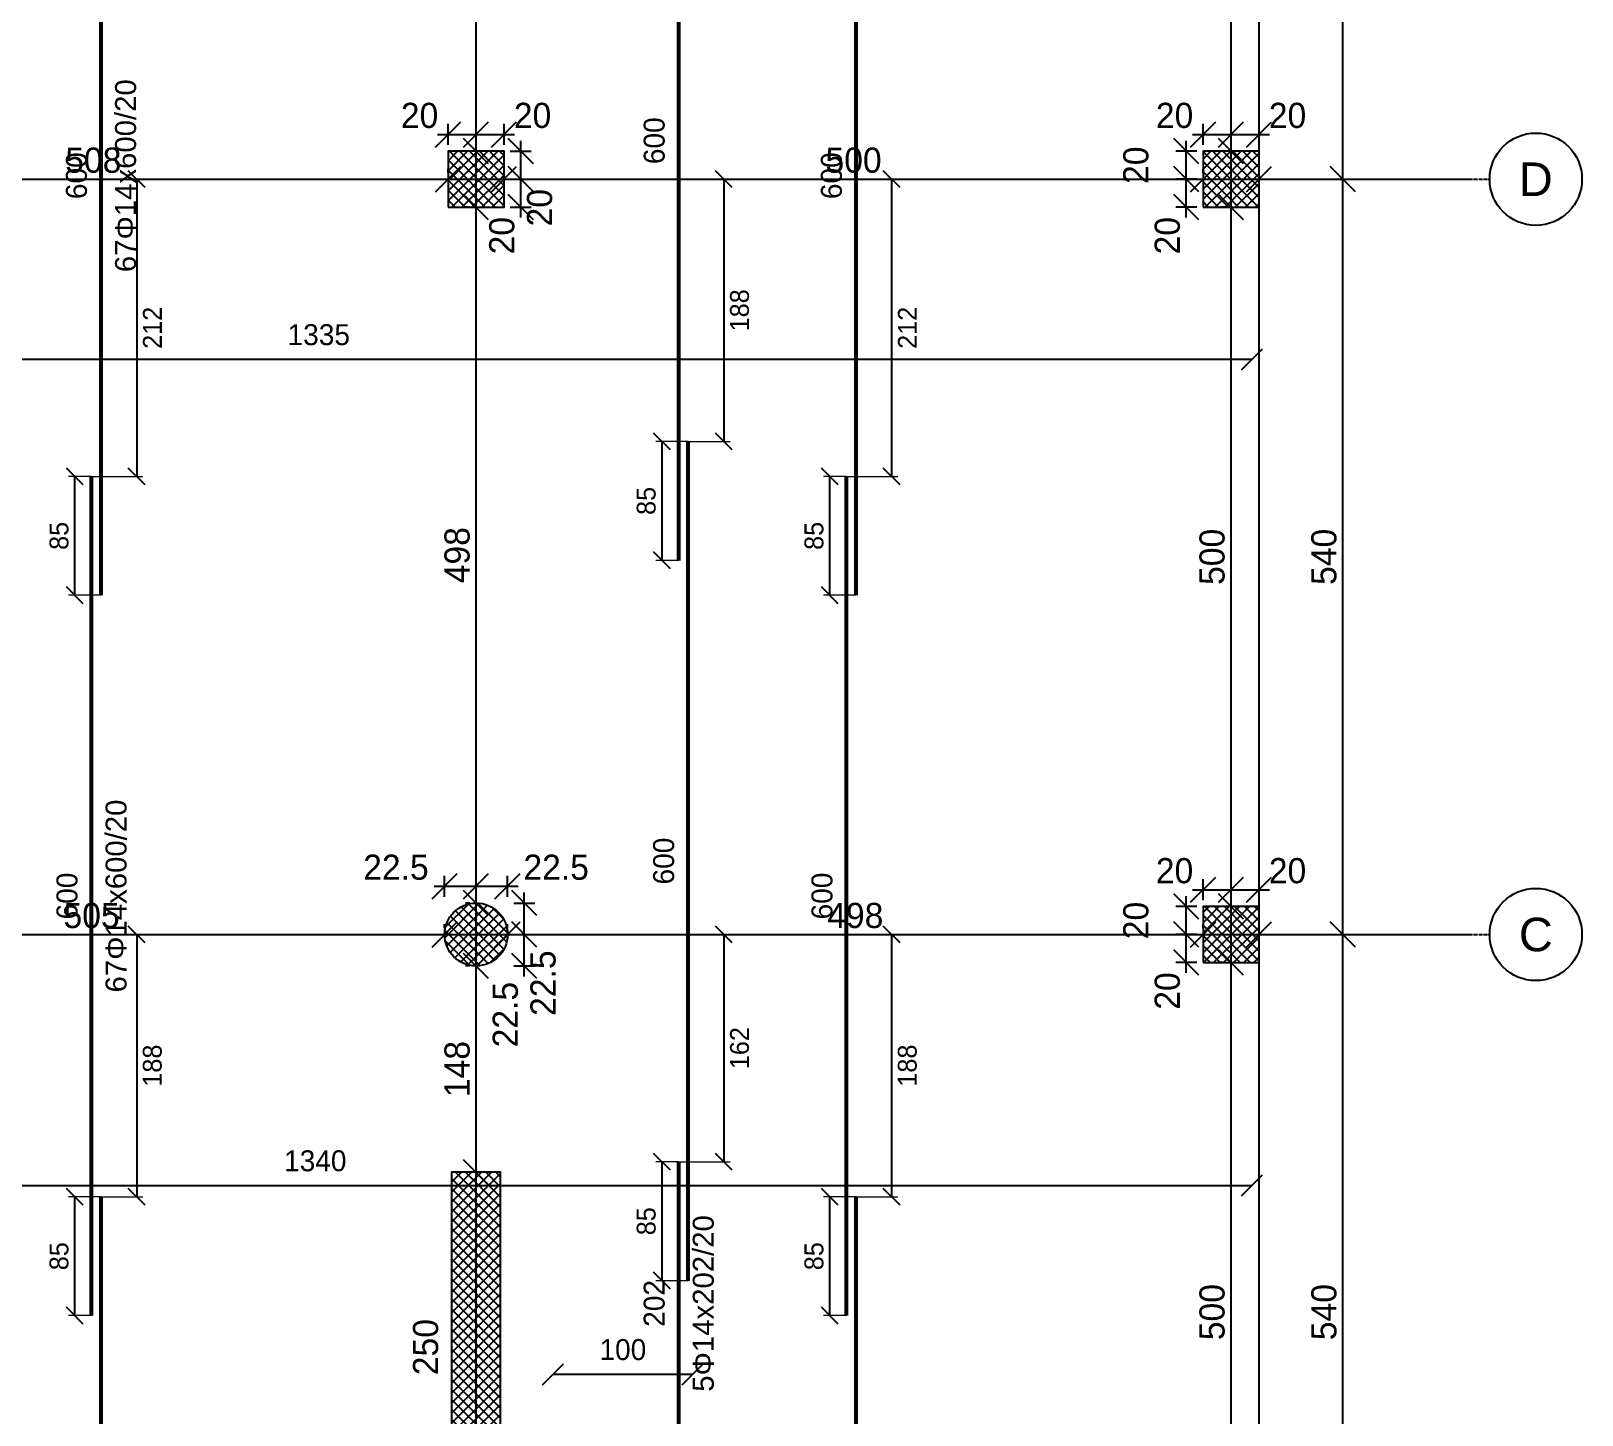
# Model space of a CAD drawing. Header units: centimetres. Extents: x -231 to 7431, y -4464 to 7215.
# Drawn here: x 6322 to 7431, y -3394 to -2404 of the extents above; entities that cross this region are included whole.
import ezdxf
from ezdxf.enums import TextEntityAlignment as Align

# ---------------------------------------------------------------- set-up
doc = ezdxf.new("R2010")
doc.units = ezdxf.units.CM
doc.linetypes.add('DASHDOT', pattern=[3.556, 2.54, -0.508, 0, -0.508])
for name, color, linetype in [('AXIS', 8, 'Continuous'), ('COLUMN', 3, 'Continuous'), ('FW_AXIS', 7, 'Continuous'), ('FW_COLUMN_HATCH', 8, 'Continuous'), ('FW_DIM', 7, 'Continuous'), ('FW_WALL_HATCH', 8, 'Continuous'), ('REB_TOP_MESH_Y', 5, 'Continuous'), ('REB_TOP_MESH_Y_AXDIM', 5, 'Continuous'), ('REB_TOP_MESH_Y_LAP', 5, 'Continuous'), ('REB_TOP_MESH_Y_RANGE', 5, 'Continuous'), ('REB_TOP_MESH_Y_TEXT', 5, 'Continuous'), ('SLAB', 7, 'Continuous'), ('WALL', 4, 'Continuous')]:
    doc.layers.add(name, color=color, linetype=linetype)
doc.styles.add('REBAR_TXT', font='arial.ttf')
doc.dimstyles.new('FW_DIM', dxfattribs={"dimtxt": 18, "dimasz": 9, "dimexe": 7.5, "dimexo": 4.5, "dimgap": 4.5, "dimtad": 1, "dimdec": 0, "dimtxsty": 'Standard', "dimtsz": 9, "dimcen": 2.5, "dimdle": 7.5, "dimclrd": 256, "dimclre": 256, "dimclrt": 7, "dimazin": 3, "dimtfac": 1, "dimtmove": 2, "dimatfit": 3})
doc.dimstyles.new('REBAR LAP', dxfattribs={"dimtxt": 13.5, "dimasz": 2.5, "dimexe": 4.5, "dimexo": 0, "dimgap": 4.5, "dimtad": 1, "dimdec": 0, "dimtxsty": 'Standard', "dimtsz": 6, "dimcen": 2.5, "dimclrd": 6, "dimclre": 6, "dimclrt": 7, "dimazin": 3, "dimtfac": 1, "dimtmove": 2, "dimatfit": 3, "dimlwd": 25, "dimlwe": 18})
doc.dimstyles.new('REBAR M-200', dxfattribs={"dimtxt": 15, "dimasz": 15, "dimexe": 25, "dimexo": 12.5, "dimgap": 10, "dimtad": 1, "dimdec": 0, "dimtxsty": 'Standard', "dimblk": 'NONE', "dimcen": 50, "dimse1": 1, "dimse2": 1, "dimclrd": 6, "dimclre": 6, "dimclrt": 7, "dimazin": 3, "dimtfac": 1, "dimtmove": 2, "dimatfit": 3, "dimldrblk": 'NONE', "dimlwd": 53})
doc.dimstyles.new('REBAR RANGE', dxfattribs={"dimtxt": 15, "dimasz": 2.5, "dimexe": 0, "dimexo": 0, "dimgap": 10, "dimtad": 1, "dimdec": 0, "dimtxsty": 'Standard', "dimtsz": 7.5, "dimcen": 2.5, "dimse1": 1, "dimse2": 1, "dimclrd": 6, "dimclre": 6, "dimclrt": 7, "dimazin": 3, "dimtfac": 1, "dimtmove": 2, "dimatfit": 3, "dimlwd": 25})

# ---------------------------------------------------------------- blocks, each defined once
blk = doc.blocks.new('*D1480')
at = {"color": 6, "lineweight": 53}
blk.add_line((6371.75, -3837.5), (6371.75, -3237.5), dxfattribs=at)
at = {"layer": 'Defpoints'}
for p in [(6371.75, -3237.5), (6371.75, -3837.5), (6371.75, -3837.5)]:
    blk.add_point(p, dxfattribs=at)
at = {"layer": 'REB_TOP_MESH_Y', "color": 7, "insert": (6354.25, -3537.5), "char_height": 15, "attachment_point": 5, "rotation": 90}
blk.add_mtext('600', dxfattribs=at)
blk = doc.blocks.new('_NONE')
blk = doc.blocks.new('*D1481')
at = {"color": 6, "lineweight": 53}
blk.add_line((6365, -3322.5), (6365, -2722.5), dxfattribs=at)
at = {"layer": 'Defpoints'}
for p in [(6365, -2722.5), (6365, -3322.5), (6365, -3322.5)]:
    blk.add_point(p, dxfattribs=at)
at = {"layer": 'REB_TOP_MESH_Y', "color": 7, "insert": (6347.5, -3022.5), "char_height": 15, "attachment_point": 5, "rotation": 90}
blk.add_mtext('600', dxfattribs=at)
blk = doc.blocks.new('*D1482')
at = {"color": 6, "lineweight": 53}
blk.add_line((6371.75, -2807.5), (6371.75, -2207.5), dxfattribs=at)
at = {"layer": 'Defpoints'}
for p in [(6371.75, -2207.5), (6371.75, -2807.5), (6371.75, -2807.5)]:
    blk.add_point(p, dxfattribs=at)
at = {"layer": 'REB_TOP_MESH_Y', "color": 7, "insert": (6354.25, -2507.5), "char_height": 15, "attachment_point": 5, "rotation": 90}
blk.add_mtext('600', dxfattribs=at)
blk = doc.blocks.new('_OBLIQUE')
at = {"color": 0, "linetype": 'BYBLOCK'}
blk.add_line((-0.5, -0.5), (0.5, 0.5), dxfattribs=at)
blk = doc.blocks.new('*D1487')
at = {"color": 6, "lineweight": 18}
for p, q in [((6371.75, -3237.5), (6348.5, -3237.5)), ((6365, -3322.5), (6348.5, -3322.5))]:
    blk.add_line(p, q, dxfattribs=at)
at = {"color": 6, "lineweight": 25}
blk.add_line((6353, -3322.5), (6353, -3237.5), dxfattribs=at)
at = {"layer": 'Defpoints'}
for p in [(6371.75, -3237.5), (6353, -3322.5), (6365, -3322.5)]:
    blk.add_point(p, dxfattribs=at)
at = {"layer": 'REB_TOP_MESH_Y_LAP', "color": 6, "xscale": 12, "yscale": 12, "rotation": 90}
for p in [(6353, -3237.5), (6353, -3322.5)]:
    blk.add_blockref('_OBLIQUE', p, dxfattribs=at)
at = {"layer": 'REB_TOP_MESH_Y_LAP', "color": 7, "insert": (6341.75, -3280), "char_height": 13.5, "attachment_point": 5, "rotation": 90}
blk.add_mtext('85', dxfattribs=at)
blk = doc.blocks.new('*D1488')
at = {"color": 6, "lineweight": 18}
for p, q in [((6371.75, -3050), (6401.75, -3050)), ((6371.75, -3237.5), (6401.75, -3237.5))]:
    blk.add_line(p, q, dxfattribs=at)
at = {"color": 6, "lineweight": 25}
blk.add_line((6397.25, -3050), (6397.25, -3237.5), dxfattribs=at)
at = {"layer": 'Defpoints'}
for p in [(6371.75, -3050), (6397.25, -3050), (6371.75, -3237.5)]:
    blk.add_point(p, dxfattribs=at)
at = {"layer": 'REB_TOP_MESH_Y_AXDIM', "color": 6, "xscale": 12, "yscale": 12, "rotation": 90}
for p in [(6397.25, -3050), (6397.25, -3237.5)]:
    blk.add_blockref('_OBLIQUE', p, dxfattribs=at)
at = {"layer": 'REB_TOP_MESH_Y_AXDIM', "color": 7, "insert": (6408.5, -3143.75), "char_height": 13.5, "attachment_point": 5, "rotation": 90}
blk.add_mtext('188', dxfattribs=at)
blk = doc.blocks.new('*D1489')
at = {"color": 6, "lineweight": 18}
for p, q in [((6365, -2722.5), (6348.5, -2722.5)), ((6371.75, -2807.5), (6348.5, -2807.5))]:
    blk.add_line(p, q, dxfattribs=at)
at = {"color": 6, "lineweight": 25}
blk.add_line((6353, -2807.5), (6353, -2722.5), dxfattribs=at)
at = {"layer": 'Defpoints'}
for p in [(6365, -2722.5), (6353, -2807.5), (6371.75, -2807.5)]:
    blk.add_point(p, dxfattribs=at)
at = {"layer": 'REB_TOP_MESH_Y_LAP', "color": 6, "xscale": 12, "yscale": 12, "rotation": 90}
for p in [(6353, -2722.5), (6353, -2807.5)]:
    blk.add_blockref('_OBLIQUE', p, dxfattribs=at)
at = {"layer": 'REB_TOP_MESH_Y_LAP', "color": 7, "insert": (6341.75, -2765), "char_height": 13.5, "attachment_point": 5, "rotation": 90}
blk.add_mtext('85', dxfattribs=at)
blk = doc.blocks.new('*D1490')
at = {"color": 6, "lineweight": 18}
for p, q in [((6365, -2510), (6401.75, -2510)), ((6365, -2722.5), (6401.75, -2722.5))]:
    blk.add_line(p, q, dxfattribs=at)
at = {"color": 6, "lineweight": 25}
blk.add_line((6397.25, -2510), (6397.25, -2722.5), dxfattribs=at)
at = {"layer": 'Defpoints'}
for p in [(6365, -2510), (6397.25, -2510), (6365, -2722.5)]:
    blk.add_point(p, dxfattribs=at)
at = {"layer": 'REB_TOP_MESH_Y_AXDIM', "color": 6, "xscale": 12, "yscale": 12, "rotation": 90}
for p in [(6397.25, -2510), (6397.25, -2722.5)]:
    blk.add_blockref('_OBLIQUE', p, dxfattribs=at)
at = {"layer": 'REB_TOP_MESH_Y_AXDIM', "color": 7, "insert": (6408.5, -2616.25), "char_height": 13.5, "attachment_point": 5, "rotation": 90}
blk.add_mtext('212', dxfattribs=at)
blk = doc.blocks.new('*D1496')
at = {"color": 6, "lineweight": 53}
blk.add_line((6911.75, -3837.5), (6911.75, -3237.5), dxfattribs=at)
at = {"layer": 'Defpoints'}
for p in [(6911.75, -3237.5), (6911.75, -3837.5), (6911.75, -3837.5)]:
    blk.add_point(p, dxfattribs=at)
at = {"layer": 'REB_TOP_MESH_Y', "color": 7, "insert": (6894.25, -3537.5), "char_height": 15, "attachment_point": 5, "rotation": 90}
blk.add_mtext('600', dxfattribs=at)
blk = doc.blocks.new('*D1497')
at = {"color": 6, "lineweight": 53}
blk.add_line((6905, -3322.5), (6905, -2722.5), dxfattribs=at)
at = {"layer": 'Defpoints'}
for p in [(6905, -2722.5), (6905, -3322.5), (6905, -3322.5)]:
    blk.add_point(p, dxfattribs=at)
at = {"layer": 'REB_TOP_MESH_Y', "color": 7, "insert": (6887.5, -3022.5), "char_height": 15, "attachment_point": 5, "rotation": 90}
blk.add_mtext('600', dxfattribs=at)
blk = doc.blocks.new('*D1498')
at = {"color": 6, "lineweight": 53}
blk.add_line((6911.75, -2807.5), (6911.75, -2207.5), dxfattribs=at)
at = {"layer": 'Defpoints'}
for p in [(6911.75, -2207.5), (6911.75, -2807.5), (6911.75, -2807.5)]:
    blk.add_point(p, dxfattribs=at)
at = {"layer": 'REB_TOP_MESH_Y', "color": 7, "insert": (6894.25, -2507.5), "char_height": 15, "attachment_point": 5, "rotation": 90}
blk.add_mtext('600', dxfattribs=at)
blk = doc.blocks.new('*D1503')
at = {"color": 6, "lineweight": 18}
for p, q in [((6911.75, -3237.5), (6888.5, -3237.5)), ((6905, -3322.5), (6888.5, -3322.5))]:
    blk.add_line(p, q, dxfattribs=at)
at = {"color": 6, "lineweight": 25}
blk.add_line((6893, -3322.5), (6893, -3237.5), dxfattribs=at)
at = {"layer": 'Defpoints'}
for p in [(6911.75, -3237.5), (6893, -3322.5), (6905, -3322.5)]:
    blk.add_point(p, dxfattribs=at)
at = {"layer": 'REB_TOP_MESH_Y_LAP', "color": 6, "xscale": 12, "yscale": 12, "rotation": 90}
for p in [(6893, -3237.5), (6893, -3322.5)]:
    blk.add_blockref('_OBLIQUE', p, dxfattribs=at)
at = {"layer": 'REB_TOP_MESH_Y_LAP', "color": 7, "insert": (6881.75, -3280), "char_height": 13.5, "attachment_point": 5, "rotation": 90}
blk.add_mtext('85', dxfattribs=at)
blk = doc.blocks.new('*D1504')
at = {"color": 6, "lineweight": 18}
for p, q in [((6911.75, -3050), (6941.75, -3050)), ((6911.75, -3237.5), (6941.75, -3237.5))]:
    blk.add_line(p, q, dxfattribs=at)
at = {"color": 6, "lineweight": 25}
blk.add_line((6937.25, -3050), (6937.25, -3237.5), dxfattribs=at)
at = {"layer": 'Defpoints'}
for p in [(6911.75, -3050), (6937.25, -3050), (6911.75, -3237.5)]:
    blk.add_point(p, dxfattribs=at)
at = {"layer": 'REB_TOP_MESH_Y_AXDIM', "color": 6, "xscale": 12, "yscale": 12, "rotation": 90}
for p in [(6937.25, -3050), (6937.25, -3237.5)]:
    blk.add_blockref('_OBLIQUE', p, dxfattribs=at)
at = {"layer": 'REB_TOP_MESH_Y_AXDIM', "color": 7, "insert": (6948.5, -3143.75), "char_height": 13.5, "attachment_point": 5, "rotation": 90}
blk.add_mtext('188', dxfattribs=at)
blk = doc.blocks.new('*D1505')
at = {"color": 6, "lineweight": 18}
for p, q in [((6905, -2722.5), (6888.5, -2722.5)), ((6911.75, -2807.5), (6888.5, -2807.5))]:
    blk.add_line(p, q, dxfattribs=at)
at = {"color": 6, "lineweight": 25}
blk.add_line((6893, -2807.5), (6893, -2722.5), dxfattribs=at)
at = {"layer": 'Defpoints'}
for p in [(6905, -2722.5), (6893, -2807.5), (6911.75, -2807.5)]:
    blk.add_point(p, dxfattribs=at)
at = {"layer": 'REB_TOP_MESH_Y_LAP', "color": 6, "xscale": 12, "yscale": 12, "rotation": 90}
for p in [(6893, -2722.5), (6893, -2807.5)]:
    blk.add_blockref('_OBLIQUE', p, dxfattribs=at)
at = {"layer": 'REB_TOP_MESH_Y_LAP', "color": 7, "insert": (6881.75, -2765), "char_height": 13.5, "attachment_point": 5, "rotation": 90}
blk.add_mtext('85', dxfattribs=at)
blk = doc.blocks.new('*D1506')
at = {"color": 6, "lineweight": 18}
for p, q in [((6905, -2510), (6941.75, -2510)), ((6905, -2722.5), (6941.75, -2722.5))]:
    blk.add_line(p, q, dxfattribs=at)
at = {"color": 6, "lineweight": 25}
blk.add_line((6937.25, -2510), (6937.25, -2722.5), dxfattribs=at)
at = {"layer": 'Defpoints'}
for p in [(6905, -2510), (6937.25, -2510), (6905, -2722.5)]:
    blk.add_point(p, dxfattribs=at)
at = {"layer": 'REB_TOP_MESH_Y_AXDIM', "color": 6, "xscale": 12, "yscale": 12, "rotation": 90}
for p in [(6937.25, -2510), (6937.25, -2722.5)]:
    blk.add_blockref('_OBLIQUE', p, dxfattribs=at)
at = {"layer": 'REB_TOP_MESH_Y_AXDIM', "color": 7, "insert": (6948.5, -2616.25), "char_height": 13.5, "attachment_point": 5, "rotation": 90}
blk.add_mtext('212', dxfattribs=at)
blk = doc.blocks.new('*D1525')
at = {"color": 6, "lineweight": 53}
blk.add_line((6785, -3415), (6785, -3212.5), dxfattribs=at)
at = {"layer": 'Defpoints'}
for p in [(6785, -3212.5), (6785, -3415), (6785, -3415)]:
    blk.add_point(p, dxfattribs=at)
at = {"layer": 'REB_TOP_MESH_Y', "color": 7, "insert": (6767.5, -3313.75), "char_height": 15, "attachment_point": 5, "rotation": 90}
blk.add_mtext('202', dxfattribs=at)
blk = doc.blocks.new('*D1526')
at = {"color": 6, "lineweight": 53}
blk.add_line((6791.75, -3297.5), (6791.75, -2697.5), dxfattribs=at)
at = {"layer": 'Defpoints'}
for p in [(6791.75, -2697.5), (6791.75, -3297.5), (6791.75, -3297.5)]:
    blk.add_point(p, dxfattribs=at)
at = {"layer": 'REB_TOP_MESH_Y', "color": 7, "insert": (6774.25, -2997.5), "char_height": 15, "attachment_point": 5, "rotation": 90}
blk.add_mtext('600', dxfattribs=at)
blk = doc.blocks.new('*D1527')
at = {"color": 6, "lineweight": 53}
blk.add_line((6785, -2782.5), (6785, -2182.5), dxfattribs=at)
at = {"layer": 'Defpoints'}
for p in [(6785, -2182.5), (6785, -2782.5), (6785, -2782.5)]:
    blk.add_point(p, dxfattribs=at)
at = {"layer": 'REB_TOP_MESH_Y', "color": 7, "insert": (6767.5, -2482.5), "char_height": 15, "attachment_point": 5, "rotation": 90}
blk.add_mtext('600', dxfattribs=at)
blk = doc.blocks.new('*D1530')
at = {"color": 6, "lineweight": 18}
for p, q in [((6785, -3212.5), (6768.5, -3212.5)), ((6791.75, -3297.5), (6768.5, -3297.5))]:
    blk.add_line(p, q, dxfattribs=at)
at = {"color": 6, "lineweight": 25}
blk.add_line((6773, -3297.5), (6773, -3212.5), dxfattribs=at)
at = {"layer": 'Defpoints'}
for p in [(6785, -3212.5), (6773, -3297.5), (6791.75, -3297.5)]:
    blk.add_point(p, dxfattribs=at)
at = {"layer": 'REB_TOP_MESH_Y_LAP', "color": 6, "xscale": 12, "yscale": 12, "rotation": 90}
for p in [(6773, -3212.5), (6773, -3297.5)]:
    blk.add_blockref('_OBLIQUE', p, dxfattribs=at)
at = {"layer": 'REB_TOP_MESH_Y_LAP', "color": 7, "insert": (6761.75, -3255), "char_height": 13.5, "attachment_point": 5, "rotation": 90}
blk.add_mtext('85', dxfattribs=at)
blk = doc.blocks.new('*D1531')
at = {"color": 6, "lineweight": 18}
for p, q in [((6785, -3050), (6821.75, -3050)), ((6785, -3212.5), (6821.75, -3212.5))]:
    blk.add_line(p, q, dxfattribs=at)
at = {"color": 6, "lineweight": 25}
blk.add_line((6817.25, -3050), (6817.25, -3212.5), dxfattribs=at)
at = {"layer": 'Defpoints'}
for p in [(6785, -3050), (6817.25, -3050), (6785, -3212.5)]:
    blk.add_point(p, dxfattribs=at)
at = {"layer": 'REB_TOP_MESH_Y_AXDIM', "color": 6, "xscale": 12, "yscale": 12, "rotation": 90}
for p in [(6817.25, -3050), (6817.25, -3212.5)]:
    blk.add_blockref('_OBLIQUE', p, dxfattribs=at)
at = {"layer": 'REB_TOP_MESH_Y_AXDIM', "color": 7, "insert": (6828.5, -3131.25), "char_height": 13.5, "attachment_point": 5, "rotation": 90}
blk.add_mtext('162', dxfattribs=at)
blk = doc.blocks.new('*D1532')
at = {"color": 6, "lineweight": 18}
for p, q in [((6791.75, -2697.5), (6768.5, -2697.5)), ((6785, -2782.5), (6768.5, -2782.5))]:
    blk.add_line(p, q, dxfattribs=at)
at = {"color": 6, "lineweight": 25}
blk.add_line((6773, -2782.5), (6773, -2697.5), dxfattribs=at)
at = {"layer": 'Defpoints'}
for p in [(6791.75, -2697.5), (6773, -2782.5), (6785, -2782.5)]:
    blk.add_point(p, dxfattribs=at)
at = {"layer": 'REB_TOP_MESH_Y_LAP', "color": 6, "xscale": 12, "yscale": 12, "rotation": 90}
for p in [(6773, -2697.5), (6773, -2782.5)]:
    blk.add_blockref('_OBLIQUE', p, dxfattribs=at)
at = {"layer": 'REB_TOP_MESH_Y_LAP', "color": 7, "insert": (6761.75, -2740), "char_height": 13.5, "attachment_point": 5, "rotation": 90}
blk.add_mtext('85', dxfattribs=at)
blk = doc.blocks.new('*D1533')
at = {"color": 6, "lineweight": 18}
for p, q in [((6791.75, -2510), (6821.75, -2510)), ((6791.75, -2697.5), (6821.75, -2697.5))]:
    blk.add_line(p, q, dxfattribs=at)
at = {"color": 6, "lineweight": 25}
blk.add_line((6817.25, -2510), (6817.25, -2697.5), dxfattribs=at)
at = {"layer": 'Defpoints'}
for p in [(6791.75, -2510), (6817.25, -2510), (6791.75, -2697.5)]:
    blk.add_point(p, dxfattribs=at)
at = {"layer": 'REB_TOP_MESH_Y_AXDIM', "color": 6, "xscale": 12, "yscale": 12, "rotation": 90}
for p in [(6817.25, -2510), (6817.25, -2697.5)]:
    blk.add_blockref('_OBLIQUE', p, dxfattribs=at)
at = {"layer": 'REB_TOP_MESH_Y_AXDIM', "color": 7, "insert": (6828.5, -2603.75), "char_height": 13.5, "attachment_point": 5, "rotation": 90}
blk.add_mtext('188', dxfattribs=at)
blk = doc.blocks.new('*D1540')
at = {"color": 6, "lineweight": 25}
blk.add_line((5855, -3229.375), (7195, -3229.375), dxfattribs=at)
at = {"layer": 'Defpoints'}
for p in [(5855, -3229.375), (5855, -3229.375), (7195, -3229.375)]:
    blk.add_point(p, dxfattribs=at)
at = {"layer": 'REB_TOP_MESH_Y_RANGE', "color": 6, "xscale": 15, "yscale": 15}
for p in [(5855, -3229.375), (7195, -3229.375)]:
    blk.add_blockref('_OBLIQUE', p, dxfattribs=at)
at = {"layer": 'REB_TOP_MESH_Y_RANGE', "color": 7, "insert": (6525, -3211.875), "char_height": 15, "attachment_point": 5}
blk.add_mtext('1340', dxfattribs=at)
blk = doc.blocks.new('*D1541')
at = {"color": 6, "lineweight": 25}
blk.add_line((5860, -2638.75), (7195, -2638.75), dxfattribs=at)
at = {"layer": 'Defpoints'}
for p in [(5860, -2638.75), (5860, -2638.75), (7195, -2638.75)]:
    blk.add_point(p, dxfattribs=at)
at = {"layer": 'REB_TOP_MESH_Y_RANGE', "color": 6, "xscale": 15, "yscale": 15}
for p in [(5860, -2638.75), (7195, -2638.75)]:
    blk.add_blockref('_OBLIQUE', p, dxfattribs=at)
at = {"layer": 'REB_TOP_MESH_Y_RANGE', "color": 7, "insert": (6527.5, -2621.25), "char_height": 15, "attachment_point": 5}
blk.add_mtext('1335', dxfattribs=at)
blk = doc.blocks.new('*D1557')
at = {"color": 6, "lineweight": 25}
blk.add_line((6695, -3364.375), (6795, -3364.375), dxfattribs=at)
at = {"layer": 'Defpoints'}
for p in [(6695, -3364.375), (6695, -3364.375), (6795, -3364.375)]:
    blk.add_point(p, dxfattribs=at)
at = {"layer": 'REB_TOP_MESH_Y_RANGE', "color": 6, "xscale": 15, "yscale": 15}
for p in [(6695, -3364.375), (6795, -3364.375)]:
    blk.add_blockref('_OBLIQUE', p, dxfattribs=at)
at = {"layer": 'REB_TOP_MESH_Y_RANGE', "color": 7, "insert": (6745, -3346.875), "char_height": 15, "attachment_point": 5}
blk.add_mtext('100', dxfattribs=at)
blk = doc.blocks.new('*D1653')
for p, q in [((6610, -3015.5), (6647.5, -3015.5)), ((6617.5, -3023), (6617.5, -3008)), ((6640, -3023), (6640, -3008))]:
    blk.add_line(p, q)
at = {"layer": 'Defpoints'}
for p in [(6617.5, -3015.5), (6617.5, -3027.5), (6640, -3027.5)]:
    blk.add_point(p, dxfattribs=at)
at = {"layer": 'FW_DIM', "xscale": 18, "yscale": 18}
for p in [(6617.5, -3015.5), (6640, -3015.5)]:
    blk.add_blockref('_OBLIQUE', p, dxfattribs=at)
at = {"layer": 'FW_DIM', "color": 7, "insert": (6582.7, -3002), "char_height": 18, "attachment_point": 5}
blk.add_mtext('22.5', dxfattribs=at)
blk = doc.blocks.new('*D1654')
for p, q in [((6632.5, -3015.5), (6670, -3015.5)), ((6640, -3023), (6640, -3008)), ((6662.5, -3023), (6662.5, -3008))]:
    blk.add_line(p, q)
at = {"layer": 'Defpoints'}
for p in [(6640, -3015.5), (6640, -3027.5), (6662.5, -3027.5)]:
    blk.add_point(p, dxfattribs=at)
at = {"layer": 'FW_DIM', "xscale": 18, "yscale": 18}
for p in [(6640, -3015.5), (6662.5, -3015.5)]:
    blk.add_blockref('_OBLIQUE', p, dxfattribs=at)
at = {"layer": 'FW_DIM', "color": 7, "insert": (6697.3, -3002), "char_height": 18, "attachment_point": 5}
blk.add_mtext('22.5', dxfattribs=at)
blk = doc.blocks.new('*D1655')
for p, q in [((6667, -3050), (6682, -3050)), ((6674.5, -3080), (6674.5, -3042.5)), ((6667, -3072.5), (6682, -3072.5))]:
    blk.add_line(p, q)
at = {"layer": 'Defpoints'}
for p in [(6662.5, -3050), (6662.5, -3072.5), (6674.5, -3072.5)]:
    blk.add_point(p, dxfattribs=at)
at = {"layer": 'FW_DIM', "xscale": 18, "yscale": 18, "rotation": 90}
for p in [(6674.5, -3050), (6674.5, -3072.5)]:
    blk.add_blockref('_OBLIQUE', p, dxfattribs=at)
at = {"layer": 'FW_DIM', "color": 7, "insert": (6661, -3107.3), "char_height": 18, "attachment_point": 5, "rotation": 90}
blk.add_mtext('22.5', dxfattribs=at)
blk = doc.blocks.new('*D1656')
for p, q in [((6667, -3027.5), (6682, -3027.5)), ((6674.5, -3057.5), (6674.5, -3020)), ((6667, -3050), (6682, -3050))]:
    blk.add_line(p, q)
at = {"layer": 'Defpoints'}
for p in [(6662.5, -3027.5), (6662.5, -3050), (6674.5, -3050)]:
    blk.add_point(p, dxfattribs=at)
at = {"layer": 'FW_DIM', "xscale": 18, "yscale": 18, "rotation": 90}
for p in [(6674.5, -3027.5), (6674.5, -3050)]:
    blk.add_blockref('_OBLIQUE', p, dxfattribs=at)
at = {"layer": 'FW_DIM', "color": 7, "insert": (6688, -3084.8), "char_height": 18, "attachment_point": 5, "rotation": 90}
blk.add_mtext('22.5', dxfattribs=at)
blk = doc.blocks.new('*D1657')
for p, q in [((6620, -2485.5), (6620, -2470.5)), ((6640, -2485.5), (6640, -2470.5)), ((6612.5, -2478), (6647.5, -2478))]:
    blk.add_line(p, q)
at = {"layer": 'Defpoints'}
for p in [(6620, -2478), (6620, -2490), (6640, -2490)]:
    blk.add_point(p, dxfattribs=at)
at = {"layer": 'FW_DIM', "xscale": 18, "yscale": 18}
for p in [(6620, -2478), (6640, -2478)]:
    blk.add_blockref('_OBLIQUE', p, dxfattribs=at)
at = {"layer": 'FW_DIM', "color": 7, "insert": (6599.6, -2464.5), "char_height": 18, "attachment_point": 5}
blk.add_mtext('20', dxfattribs=at)
blk = doc.blocks.new('*D1658')
for p, q in [((6640, -2485.5), (6640, -2470.5)), ((6660, -2485.5), (6660, -2470.5)), ((6632.5, -2478), (6667.5, -2478))]:
    blk.add_line(p, q)
at = {"layer": 'Defpoints'}
for p in [(6640, -2478), (6640, -2490), (6660, -2490)]:
    blk.add_point(p, dxfattribs=at)
at = {"layer": 'FW_DIM', "xscale": 18, "yscale": 18}
for p in [(6640, -2478), (6660, -2478)]:
    blk.add_blockref('_OBLIQUE', p, dxfattribs=at)
at = {"layer": 'FW_DIM', "color": 7, "insert": (6680.4, -2464.5), "char_height": 18, "attachment_point": 5}
blk.add_mtext('20', dxfattribs=at)
blk = doc.blocks.new('*D1659')
for p, q in [((6672, -2537.5), (6672, -2502.5)), ((6664.5, -2510), (6679.5, -2510)), ((6664.5, -2530), (6679.5, -2530))]:
    blk.add_line(p, q)
at = {"layer": 'Defpoints'}
for p in [(6660, -2510), (6660, -2530), (6672, -2530)]:
    blk.add_point(p, dxfattribs=at)
at = {"layer": 'FW_DIM', "xscale": 18, "yscale": 18, "rotation": 90}
for p in [(6672, -2510), (6672, -2530)]:
    blk.add_blockref('_OBLIQUE', p, dxfattribs=at)
at = {"layer": 'FW_DIM', "color": 7, "insert": (6658.5, -2550.4), "char_height": 18, "attachment_point": 5, "rotation": 90}
blk.add_mtext('20', dxfattribs=at)
blk = doc.blocks.new('*D1660')
for p, q in [((6672, -2517.5), (6672, -2482.5)), ((6664.5, -2490), (6679.5, -2490)), ((6664.5, -2510), (6679.5, -2510))]:
    blk.add_line(p, q)
at = {"layer": 'Defpoints'}
for p in [(6660, -2490), (6660, -2510), (6672, -2510)]:
    blk.add_point(p, dxfattribs=at)
at = {"layer": 'FW_DIM', "xscale": 18, "yscale": 18, "rotation": 90}
for p in [(6672, -2490), (6672, -2510)]:
    blk.add_blockref('_OBLIQUE', p, dxfattribs=at)
at = {"layer": 'FW_DIM', "color": 7, "insert": (6685.5, -2530.4), "char_height": 18, "attachment_point": 5, "rotation": 90}
blk.add_mtext('20', dxfattribs=at)
blk = doc.blocks.new('*D1677')
for p, q in [((7160, -3025.5), (7160, -3010.5)), ((7180, -3025.5), (7180, -3010.5)), ((7152.5, -3018), (7187.5, -3018))]:
    blk.add_line(p, q)
at = {"layer": 'Defpoints'}
for p in [(7160, -3018), (7160, -3030), (7180, -3030)]:
    blk.add_point(p, dxfattribs=at)
at = {"layer": 'FW_DIM', "xscale": 18, "yscale": 18}
for p in [(7160, -3018), (7180, -3018)]:
    blk.add_blockref('_OBLIQUE', p, dxfattribs=at)
at = {"layer": 'FW_DIM', "color": 7, "insert": (7139.6, -3004.5), "char_height": 18, "attachment_point": 5}
blk.add_mtext('20', dxfattribs=at)
blk = doc.blocks.new('*D1678')
for p, q in [((7180, -3025.5), (7180, -3010.5)), ((7200, -3025.5), (7200, -3010.5)), ((7172.5, -3018), (7207.5, -3018))]:
    blk.add_line(p, q)
at = {"layer": 'Defpoints'}
for p in [(7180, -3018), (7180, -3030), (7200, -3030)]:
    blk.add_point(p, dxfattribs=at)
at = {"layer": 'FW_DIM', "xscale": 18, "yscale": 18}
for p in [(7180, -3018), (7200, -3018)]:
    blk.add_blockref('_OBLIQUE', p, dxfattribs=at)
at = {"layer": 'FW_DIM', "color": 7, "insert": (7220.4, -3004.5), "char_height": 18, "attachment_point": 5}
blk.add_mtext('20', dxfattribs=at)
blk = doc.blocks.new('*D1679')
for p, q in [((7155.5, -3050), (7140.5, -3050)), ((7148, -3077.5), (7148, -3042.5)), ((7155.5, -3070), (7140.5, -3070))]:
    blk.add_line(p, q)
at = {"layer": 'Defpoints'}
for p in [(7160, -3050), (7148, -3070), (7160, -3070)]:
    blk.add_point(p, dxfattribs=at)
at = {"layer": 'FW_DIM', "xscale": 18, "yscale": 18, "rotation": 90}
for p in [(7148, -3050), (7148, -3070)]:
    blk.add_blockref('_OBLIQUE', p, dxfattribs=at)
at = {"layer": 'FW_DIM', "color": 7, "insert": (7134.5, -3090.4), "char_height": 18, "attachment_point": 5, "rotation": 90}
blk.add_mtext('20', dxfattribs=at)
blk = doc.blocks.new('*D1680')
for p, q in [((7148, -3057.5), (7148, -3022.5)), ((7155.5, -3030), (7140.5, -3030)), ((7155.5, -3050), (7140.5, -3050))]:
    blk.add_line(p, q)
at = {"layer": 'Defpoints'}
for p in [(7160, -3030), (7148, -3050), (7160, -3050)]:
    blk.add_point(p, dxfattribs=at)
at = {"layer": 'FW_DIM', "xscale": 18, "yscale": 18, "rotation": 90}
for p in [(7148, -3030), (7148, -3050)]:
    blk.add_blockref('_OBLIQUE', p, dxfattribs=at)
at = {"layer": 'FW_DIM', "color": 7, "insert": (7112, -3040), "char_height": 18, "attachment_point": 5, "rotation": 90}
blk.add_mtext('20', dxfattribs=at)
blk = doc.blocks.new('*D1681')
for p, q in [((7160, -2485.5), (7160, -2470.5)), ((7180, -2485.5), (7180, -2470.5)), ((7152.5, -2478), (7187.5, -2478))]:
    blk.add_line(p, q)
at = {"layer": 'Defpoints'}
for p in [(7160, -2478), (7160, -2490), (7180, -2490)]:
    blk.add_point(p, dxfattribs=at)
at = {"layer": 'FW_DIM', "xscale": 18, "yscale": 18}
for p in [(7160, -2478), (7180, -2478)]:
    blk.add_blockref('_OBLIQUE', p, dxfattribs=at)
at = {"layer": 'FW_DIM', "color": 7, "insert": (7139.6, -2464.5), "char_height": 18, "attachment_point": 5}
blk.add_mtext('20', dxfattribs=at)
blk = doc.blocks.new('*D1682')
for p, q in [((7180, -2485.5), (7180, -2470.5)), ((7200, -2485.5), (7200, -2470.5)), ((7172.5, -2478), (7207.5, -2478))]:
    blk.add_line(p, q)
at = {"layer": 'Defpoints'}
for p in [(7180, -2478), (7180, -2490), (7200, -2490)]:
    blk.add_point(p, dxfattribs=at)
at = {"layer": 'FW_DIM', "xscale": 18, "yscale": 18}
for p in [(7180, -2478), (7200, -2478)]:
    blk.add_blockref('_OBLIQUE', p, dxfattribs=at)
at = {"layer": 'FW_DIM', "color": 7, "insert": (7220.4, -2464.5), "char_height": 18, "attachment_point": 5}
blk.add_mtext('20', dxfattribs=at)
blk = doc.blocks.new('*D1683')
for p, q in [((7148, -2537.5), (7148, -2502.5)), ((7155.5, -2510), (7140.5, -2510)), ((7155.5, -2530), (7140.5, -2530))]:
    blk.add_line(p, q)
at = {"layer": 'Defpoints'}
for p in [(7160, -2510), (7148, -2530), (7160, -2530)]:
    blk.add_point(p, dxfattribs=at)
at = {"layer": 'FW_DIM', "xscale": 18, "yscale": 18, "rotation": 90}
for p in [(7148, -2510), (7148, -2530)]:
    blk.add_blockref('_OBLIQUE', p, dxfattribs=at)
at = {"layer": 'FW_DIM', "color": 7, "insert": (7134.5, -2550.4), "char_height": 18, "attachment_point": 5, "rotation": 90}
blk.add_mtext('20', dxfattribs=at)
blk = doc.blocks.new('*D1684')
for p, q in [((7148, -2517.5), (7148, -2482.5)), ((7155.5, -2490), (7140.5, -2490)), ((7155.5, -2510), (7140.5, -2510))]:
    blk.add_line(p, q)
at = {"layer": 'Defpoints'}
for p in [(7160, -2490), (7148, -2510), (7160, -2510)]:
    blk.add_point(p, dxfattribs=at)
at = {"layer": 'FW_DIM', "xscale": 18, "yscale": 18, "rotation": 90}
for p in [(7148, -2490), (7148, -2510)]:
    blk.add_blockref('_OBLIQUE', p, dxfattribs=at)
at = {"layer": 'FW_DIM', "color": 7, "insert": (7112, -2500), "char_height": 18, "attachment_point": 5, "rotation": 90}
blk.add_mtext('20', dxfattribs=at)
blk = doc.blocks.new('*D1720')
for p, q in [((6105, -3050), (6625, -3050)), ((6112.5, -3045.5), (6112.5, -3042.5)), ((6617.5, -3045.5), (6617.5, -3042.5))]:
    blk.add_line(p, q)
at = {"layer": 'Defpoints'}
for p in [(6112.5, -3050), (6112.5, -3050), (6617.5, -3050)]:
    blk.add_point(p, dxfattribs=at)
at = {"layer": 'FW_DIM', "xscale": 18, "yscale": 18}
for p in [(6112.5, -3050), (6617.5, -3050)]:
    blk.add_blockref('_OBLIQUE', p, dxfattribs=at)
at = {"layer": 'FW_DIM', "color": 7, "insert": (6365, -3036.5), "char_height": 18, "attachment_point": 5}
blk.add_mtext('505', dxfattribs=at)
blk = doc.blocks.new('*D1721')
for p, q in [((6610, -3050), (6670, -3050)), ((6617.5, -3045.5), (6617.5, -3042.5)), ((6662.5, -3045.5), (6662.5, -3042.5))]:
    blk.add_line(p, q)
at = {"layer": 'Defpoints'}
for p in [(6617.5, -3050), (6617.5, -3050), (6662.5, -3050)]:
    blk.add_point(p, dxfattribs=at)
at = {"layer": 'FW_DIM', "xscale": 18, "yscale": 18}
for p in [(6617.5, -3050), (6662.5, -3050)]:
    blk.add_blockref('_OBLIQUE', p, dxfattribs=at)
blk = doc.blocks.new('*D1722')
for p, q in [((6655, -3050), (7167.5, -3050)), ((6662.5, -3045.5), (6662.5, -3042.5)), ((7160, -3045.5), (7160, -3042.5))]:
    blk.add_line(p, q)
at = {"layer": 'Defpoints'}
for p in [(6662.5, -3050), (6662.5, -3050), (7160, -3050)]:
    blk.add_point(p, dxfattribs=at)
at = {"layer": 'FW_DIM', "xscale": 18, "yscale": 18}
for p in [(6662.5, -3050), (7160, -3050)]:
    blk.add_blockref('_OBLIQUE', p, dxfattribs=at)
at = {"layer": 'FW_DIM', "color": 7, "insert": (6911.25, -3036.5), "char_height": 18, "attachment_point": 5}
blk.add_mtext('498', dxfattribs=at)
blk = doc.blocks.new('*D1723')
for p, q in [((7152.5, -3050), (7207.5, -3050)), ((7160, -3045.5), (7160, -3042.5)), ((7200, -3045.5), (7200, -3042.5))]:
    blk.add_line(p, q)
at = {"layer": 'Defpoints'}
for p in [(7160, -3050), (7160, -3050), (7200, -3050)]:
    blk.add_point(p, dxfattribs=at)
at = {"layer": 'FW_DIM', "xscale": 18, "yscale": 18}
for p in [(7160, -3050), (7200, -3050)]:
    blk.add_blockref('_OBLIQUE', p, dxfattribs=at)
blk = doc.blocks.new('*D1729')
for p, q in [((6112.5, -2505.5), (6112.5, -2502.5)), ((6620, -2505.5), (6620, -2502.5)), ((6105, -2510), (6627.5, -2510))]:
    blk.add_line(p, q)
at = {"layer": 'Defpoints'}
for p in [(6112.5, -2510), (6112.5, -2510), (6620, -2510)]:
    blk.add_point(p, dxfattribs=at)
at = {"layer": 'FW_DIM', "xscale": 18, "yscale": 18}
for p in [(6112.5, -2510), (6620, -2510)]:
    blk.add_blockref('_OBLIQUE', p, dxfattribs=at)
at = {"layer": 'FW_DIM', "color": 7, "insert": (6366.25, -2496.5), "char_height": 18, "attachment_point": 5}
blk.add_mtext('508', dxfattribs=at)
blk = doc.blocks.new('*D1730')
for p, q in [((6620, -2505.5), (6620, -2502.5)), ((6660, -2505.5), (6660, -2502.5)), ((6612.5, -2510), (6667.5, -2510))]:
    blk.add_line(p, q)
at = {"layer": 'Defpoints'}
for p in [(6620, -2510), (6620, -2510), (6660, -2510)]:
    blk.add_point(p, dxfattribs=at)
at = {"layer": 'FW_DIM', "xscale": 18, "yscale": 18}
for p in [(6620, -2510), (6660, -2510)]:
    blk.add_blockref('_OBLIQUE', p, dxfattribs=at)
blk = doc.blocks.new('*D1731')
for p, q in [((6660, -2505.5), (6660, -2502.5)), ((7160, -2505.5), (7160, -2502.5)), ((6652.5, -2510), (7167.5, -2510))]:
    blk.add_line(p, q)
at = {"layer": 'Defpoints'}
for p in [(6660, -2510), (6660, -2510), (7160, -2510)]:
    blk.add_point(p, dxfattribs=at)
at = {"layer": 'FW_DIM', "xscale": 18, "yscale": 18}
for p in [(6660, -2510), (7160, -2510)]:
    blk.add_blockref('_OBLIQUE', p, dxfattribs=at)
at = {"layer": 'FW_DIM', "color": 7, "insert": (6910, -2496.5), "char_height": 18, "attachment_point": 5}
blk.add_mtext('500', dxfattribs=at)
blk = doc.blocks.new('*D1732')
for p, q in [((7160, -2505.5), (7160, -2502.5)), ((7200, -2505.5), (7200, -2502.5)), ((7152.5, -2510), (7207.5, -2510))]:
    blk.add_line(p, q)
at = {"layer": 'Defpoints'}
for p in [(7160, -2510), (7160, -2510), (7200, -2510)]:
    blk.add_point(p, dxfattribs=at)
at = {"layer": 'FW_DIM', "xscale": 18, "yscale": 18}
for p in [(7160, -2510), (7200, -2510)]:
    blk.add_blockref('_OBLIQUE', p, dxfattribs=at)
blk = doc.blocks.new('*D1799')
for p, q in [((6635.5, -3027.5), (6632.5, -3027.5)), ((6640, -3080), (6640, -3020)), ((6635.5, -3072.5), (6632.5, -3072.5))]:
    blk.add_line(p, q)
at = {"layer": 'Defpoints'}
for p in [(6640, -3027.5), (6640, -3072.5), (6640, -3072.5)]:
    blk.add_point(p, dxfattribs=at)
at = {"layer": 'FW_DIM', "xscale": 18, "yscale": 18, "rotation": 90}
for p in [(6640, -3027.5), (6640, -3072.5)]:
    blk.add_blockref('_OBLIQUE', p, dxfattribs=at)
blk = doc.blocks.new('*D1801')
for p, q in [((6640, -2537.5), (6640, -2482.5)), ((6635.5, -2490), (6632.5, -2490)), ((6635.5, -2530), (6632.5, -2530))]:
    blk.add_line(p, q)
at = {"layer": 'Defpoints'}
for p in [(6640, -2490), (6640, -2530), (6640, -2530)]:
    blk.add_point(p, dxfattribs=at)
at = {"layer": 'FW_DIM', "xscale": 18, "yscale": 18, "rotation": 90}
for p in [(6640, -2490), (6640, -2530)]:
    blk.add_blockref('_OBLIQUE', p, dxfattribs=at)
blk = doc.blocks.new('*D1810')
for p, q in [((7180, -3077.5), (7180, -3022.5)), ((7175.5, -3030), (7172.5, -3030)), ((7175.5, -3070), (7172.5, -3070))]:
    blk.add_line(p, q)
at = {"layer": 'Defpoints'}
for p in [(7180, -3030), (7180, -3070), (7180, -3070)]:
    blk.add_point(p, dxfattribs=at)
at = {"layer": 'FW_DIM', "xscale": 18, "yscale": 18, "rotation": 90}
for p in [(7180, -3030), (7180, -3070)]:
    blk.add_blockref('_OBLIQUE', p, dxfattribs=at)
blk = doc.blocks.new('*D1812')
for p, q in [((7180, -2537.5), (7180, -2482.5)), ((7175.5, -2490), (7172.5, -2490)), ((7175.5, -2530), (7172.5, -2530))]:
    blk.add_line(p, q)
at = {"layer": 'Defpoints'}
for p in [(7180, -2490), (7180, -2530), (7180, -2530)]:
    blk.add_point(p, dxfattribs=at)
at = {"layer": 'FW_DIM', "xscale": 18, "yscale": 18, "rotation": 90}
for p in [(7180, -2490), (7180, -2530)]:
    blk.add_blockref('_OBLIQUE', p, dxfattribs=at)

msp = doc.modelspace()

# ---------------------------------------------------------------- hatches: boundary and pattern name
at = {"layer": 'FW_COLUMN_HATCH'}
h = msp.add_hatch(dxfattribs=at)
h.set_pattern_fill('ANSI37', scale=1.6)
h.paths.add_polyline_path([(6620, -2530), (6620, -2490), (6660, -2490), (6660, -2530), (6620, -2530)])
h = msp.add_hatch(dxfattribs=at)
h.set_pattern_fill('ANSI37', scale=1.6)
h.paths.add_polyline_path([(7160, -2530), (7160, -2490), (7200, -2490), (7200, -2530), (7160, -2530)])
h = msp.add_hatch(dxfattribs=at)
h.set_pattern_fill('ANSI37', scale=1.6)
h.paths.add_polyline_path([(6662.5, -3050), (6662.4, -3052.3), (6662, -3054.5), (6661.5, -3056.7), (6660.7, -3058.8), (6659.8, -3060.7), (6658.7, -3062.6), (6657.4, -3064.3), (6655.9, -3065.9), (6654.3, -3067.4), (6652.6, -3068.7), (6650.7, -3069.8), (6648.8, -3070.7), (6646.7, -3071.5), (6644.5, -3072), (6642.3, -3072.4), (6640, -3072.5), (6637.7, -3072.4), (6635.5, -3072), (6633.3, -3071.5), (6631.2, -3070.7), (6629.3, -3069.8), (6627.4, -3068.7), (6625.7, -3067.4), (6624.1, -3065.9), (6622.6, -3064.3), (6621.3, -3062.6), (6620.2, -3060.7), (6619.3, -3058.8), (6618.5, -3056.7), (6618, -3054.5), (6617.6, -3052.3), (6617.5, -3050), (6617.6, -3047.7), (6618, -3045.5), (6618.5, -3043.3), (6619.3, -3041.2), (6620.2, -3039.3), (6621.3, -3037.4), (6622.6, -3035.7), (6624.1, -3034.1), (6625.7, -3032.6), (6627.4, -3031.3), (6629.3, -3030.2), (6631.2, -3029.3), (6633.3, -3028.5), (6635.5, -3028), (6637.7, -3027.6), (6640, -3027.5), (6642.3, -3027.6), (6644.5, -3028), (6646.7, -3028.5), (6648.8, -3029.3), (6650.7, -3030.2), (6652.6, -3031.3), (6654.3, -3032.6), (6655.9, -3034.1), (6657.4, -3035.7), (6658.7, -3037.4), (6659.8, -3039.3), (6660.7, -3041.2), (6661.5, -3043.3), (6662, -3045.5), (6662.4, -3047.7), (6662.5, -3050)])
h = msp.add_hatch(dxfattribs=at)
h.set_pattern_fill('ANSI37', scale=1.6)
h.paths.add_polyline_path([(7160, -3070), (7160, -3030), (7200, -3030), (7200, -3070), (7160, -3070)])
at = {"layer": 'FW_WALL_HATCH'}
h = msp.add_hatch(dxfattribs=at)
h.set_pattern_fill('ANSI37', scale=1.6)
h.paths.add_polyline_path([(6657.5, -3470), (6622.5, -3470), (6622.5, -3220), (6657.5, -3220), (6657.5, -3470)])

# ---------------------------------------------------------------- linework, layer by layer
at = {"layer": 'AXIS'}
for p, q in [((6640, -4300), (6640, -1260)), ((7180, -4300), (7180, -1260)), ((4310, -2510), (7350, -2510)), ((4310, -3050), (7350, -3050))]:
    msp.add_line(p, q, dxfattribs=at)
at = {"layer": 'COLUMN'}
for points in [[(6620, -2530), (6660, -2530), (6660, -2490), (6620, -2490)], [(7160, -2530), (7200, -2530), (7200, -2490), (7160, -2490)], [(7160, -3070), (7200, -3070), (7200, -3030), (7160, -3030)]]:
    msp.add_lwpolyline(points, close=True, dxfattribs=at)
msp.add_circle((6640, -3050), 22.5, dxfattribs=at)
at = {"layer": 'FW_AXIS', "linetype": 'DASHDOT'}
for p, q in [((7350, -2510), (7365, -2510)), ((7350, -3050), (7365, -3050))]:
    msp.add_line(p, q, dxfattribs=at)
at = {"layer": 'FW_AXIS'}
for centre in [(7398, -2510), (7398, -3050)]:
    msp.add_circle(centre, 33, dxfattribs=at)
at = {"layer": 'SLAB'}
msp.add_lwpolyline([(4460, -4150), (7200, -4150), (7200, -1410), (4460, -1410)], close=True, dxfattribs=at)
at = {"layer": 'WALL'}
msp.add_lwpolyline([(6622.5, -3470), (6657.5, -3470), (6657.5, -3220), (6622.5, -3220)], close=True, dxfattribs=at)

# ---------------------------------------------------------------- texts
at = {"layer": 'FW_AXIS', "color": 7, "style": 'REBAR_TXT'}
for s, p in [('D', (7398, -2510)), ('C', (7398, -3050))]:
    msp.add_text(s, height=24, dxfattribs=at).set_placement(p, align=Align.MIDDLE_CENTER)
at = {"layer": 'REB_TOP_MESH_Y_TEXT', "color": 7, "style": 'REBAR_TXT'}
for s, p in [('67Φ14x600/20', (6381.8, -2507.5)), ('67Φ14x600/20', (6375, -3022.5)), ('5Φ14x202/20', (6795, -3313.8))]:
    msp.add_text(s, height=15, rotation=90, dxfattribs=at).set_placement(p, align=Align.TOP_CENTER)

# ---------------------------------------------------------------- dimensions: what is measured, and where the dimension line sits
at = {"layer": 'FW_DIM'}
for base, p1, p2 in [((7260, -2510), (7200, -2510), (7200, -1970)), ((7260, -3050), (7200, -3050), (7200, -2510)), ((7260, -3590), (7200, -3590), (7200, -3050))]:
    msp.add_linear_dim(base=base, p1=p1, p2=p2, angle=90, dimstyle='FW_DIM', dxfattribs=at).render()
for base, p1, p2, location, text in [((6640, -2490), (6640, -2490), (6640, -1990), (6626.5, -2240), '500'), ((7180, -2490), (7180, -2490), (7180, -1990), (7166.5, -2240), '500'), ((6640, -3027.5), (6640, -3027.5), (6640, -2530), (6626.5, -2778.8), '498'), ((7180, -3030), (7180, -3030), (7180, -2530), (7166.5, -2780), '500'), ((7180, -3570), (7180, -3570), (7180, -3070), (7166.5, -3320), '500'), ((6640, -3220), (6640, -3220), (6640, -3072.5), (6626.5, -3146.2), '148'), ((6640, -3470), (6640, -3470), (6640, -3220), (6604, -3345), '250')]:
    msp.add_linear_dim(base=base, p1=p1, p2=p2, angle=90, location=location, text=text, dimstyle='FW_DIM', override={"dimtmove": 2}, dxfattribs=at).render()
for base, p1, p2, text, picture, middle in [((6620, -2478), (6620, -2490), (6640, -2490), '20', '*D1657', (6599.6, -2464.5)), ((6640, -2478), (6640, -2490), (6660, -2490), '20', '*D1658', (6680.4, -2464.5)), ((7160, -2478), (7160, -2490), (7180, -2490), '20', '*D1681', (7139.6, -2464.5)), ((7180, -2478), (7180, -2490), (7200, -2490), '20', '*D1682', (7220.4, -2464.5)), ((6112.5, -2510), (6112.5, -2510), (6620, -2510), '508', '*D1729', (6366.2, -2496.5)), ((6660, -2510), (6660, -2510), (7160, -2510), '500', '*D1731', (6910, -2496.5)), ((6620, -2510), (6620, -2510), (6660, -2510), ' ', '*D1730', (6640, -2510)), ((7160, -2510), (7160, -2510), (7200, -2510), ' ', '*D1732', (7180, -2510)), ((6617.5, -3015.5), (6617.5, -3027.5), (6640, -3027.5), '22.5', '*D1653', (6582.7, -3002)), ((6640, -3015.5), (6640, -3027.5), (6662.5, -3027.5), '22.5', '*D1654', (6697.3, -3002)), ((7160, -3018), (7160, -3030), (7180, -3030), '20', '*D1677', (7139.6, -3004.5)), ((7180, -3018), (7180, -3030), (7200, -3030), '20', '*D1678', (7220.4, -3004.5)), ((6112.5, -3050), (6112.5, -3050), (6617.5, -3050), '505', '*D1720', (6365, -3036.5)), ((6662.5, -3050), (6662.5, -3050), (7160, -3050), '498', '*D1722', (6911.2, -3036.5)), ((6617.5, -3050), (6617.5, -3050), (6662.5, -3050), ' ', '*D1721', (6640, -3050)), ((7160, -3050), (7160, -3050), (7200, -3050), ' ', '*D1723', (7180, -3050))]:
    dim = msp.add_linear_dim(base=base, p1=p1, p2=p2, text=text, dimstyle='FW_DIM', override={"dimtmove": 2}, dxfattribs=at)
    dim.commit()
    dim.dimension.update_dxf_attribs({"geometry": picture, "text_midpoint": middle, "dimtype": 160})
for base, p1, p2, text, picture, middle in [((6640, -2530), (6640, -2530), (6640, -2490), ' ', '*D1801', (6640, -2510)), ((6672, -2510), (6660, -2510), (6660, -2490), '20', '*D1660', (6685.5, -2530.4)), ((7148, -2510), (7160, -2510), (7160, -2490), '20', '*D1684', (7112, -2500)), ((7180, -2530), (7180, -2530), (7180, -2490), ' ', '*D1812', (7180, -2510)), ((6672, -2530), (6660, -2530), (6660, -2510), '20', '*D1659', (6658.5, -2550.4)), ((7148, -2530), (7160, -2530), (7160, -2510), '20', '*D1683', (7134.5, -2550.4)), ((6640, -3072.5), (6640, -3072.5), (6640, -3027.5), ' ', '*D1799', (6640, -3050)), ((6674.5, -3050), (6662.5, -3050), (6662.5, -3027.5), '22.5', '*D1656', (6688, -3084.8)), ((7148, -3050), (7160, -3050), (7160, -3030), '20', '*D1680', (7112, -3040)), ((7180, -3070), (7180, -3070), (7180, -3030), ' ', '*D1810', (7180, -3050)), ((6674.5, -3072.5), (6662.5, -3072.5), (6662.5, -3050), '22.5', '*D1655', (6661, -3107.3)), ((7148, -3070), (7160, -3070), (7160, -3050), '20', '*D1679', (7134.5, -3090.4))]:
    dim = msp.add_linear_dim(base=base, p1=p1, p2=p2, angle=90, text=text, dimstyle='FW_DIM', override={"dimtmove": 2}, dxfattribs=at)
    dim.commit()
    dim.dimension.update_dxf_attribs({"geometry": picture, "text_midpoint": middle, "dimtype": 160})
at = {"layer": 'REB_TOP_MESH_Y'}
for base, p1, p2, picture, middle in [((6785, -2782.5), (6785, -2782.5), (6785, -2182.5), '*D1527', (6767.5, -2482.5)), ((6371.8, -2807.5), (6371.8, -2807.5), (6371.8, -2207.5), '*D1482', (6354.2, -2507.5)), ((6911.8, -2807.5), (6911.8, -2807.5), (6911.8, -2207.5), '*D1498', (6894.2, -2507.5)), ((6791.8, -3297.5), (6791.8, -3297.5), (6791.8, -2697.5), '*D1526', (6774.2, -2997.5)), ((6365, -3322.5), (6365, -3322.5), (6365, -2722.5), '*D1481', (6347.5, -3022.5)), ((6905, -3322.5), (6905, -3322.5), (6905, -2722.5), '*D1497', (6887.5, -3022.5)), ((6785, -3415), (6785, -3415), (6785, -3212.5), '*D1525', (6767.5, -3313.75)), ((6371.8, -3837.5), (6371.8, -3837.5), (6371.8, -3237.5), '*D1480', (6354.2, -3537.5)), ((6911.8, -3837.5), (6911.8, -3837.5), (6911.8, -3237.5), '*D1496', (6894.2, -3537.5))]:
    dim = msp.add_linear_dim(base=base, p1=p1, p2=p2, angle=90, dimstyle='REBAR M-200', dxfattribs=at)
    dim.commit()
    dim.dimension.update_dxf_attribs({"geometry": picture, "text_midpoint": middle})
at = {"layer": 'REB_TOP_MESH_Y_AXDIM'}
for base, p1, p2, picture, middle in [((6397.25, -2510), (6365, -2510), (6365, -2722.5), '*D1490', (6408.5, -2616.25)), ((6817.25, -2510), (6791.75, -2510), (6791.75, -2697.5), '*D1533', (6828.5, -2603.75)), ((6937.25, -2510), (6905, -2510), (6905, -2722.5), '*D1506', (6948.5, -2616.25)), ((6397.25, -3050), (6371.75, -3050), (6371.75, -3237.5), '*D1488', (6408.5, -3143.75)), ((6817.25, -3050), (6785, -3050), (6785, -3212.5), '*D1531', (6828.5, -3131.25)), ((6937.25, -3050), (6911.75, -3050), (6911.75, -3237.5), '*D1504', (6948.5, -3143.75))]:
    dim = msp.add_linear_dim(base=base, p1=p1, p2=p2, angle=90, dimstyle='REBAR LAP', dxfattribs=at)
    dim.commit()
    dim.dimension.update_dxf_attribs({"geometry": picture, "text_midpoint": middle})
at = {"layer": 'REB_TOP_MESH_Y_LAP'}
for base, p1, p2, picture, middle in [((6773, -2782.5), (6785, -2782.5), (6791.8, -2697.5), '*D1532', (6761.8, -2740)), ((6353, -2807.5), (6371.8, -2807.5), (6365, -2722.5), '*D1489', (6341.8, -2765)), ((6893, -2807.5), (6911.8, -2807.5), (6905, -2722.5), '*D1505', (6881.8, -2765)), ((6773, -3297.5), (6791.8, -3297.5), (6785, -3212.5), '*D1530', (6761.8, -3255)), ((6353, -3322.5), (6365, -3322.5), (6371.8, -3237.5), '*D1487', (6341.8, -3280)), ((6893, -3322.5), (6905, -3322.5), (6911.8, -3237.5), '*D1503', (6881.8, -3280))]:
    dim = msp.add_linear_dim(base=base, p1=p1, p2=p2, angle=90, dimstyle='REBAR LAP', dxfattribs=at)
    dim.commit()
    dim.dimension.update_dxf_attribs({"geometry": picture, "text_midpoint": middle})
at = {"layer": 'REB_TOP_MESH_Y_RANGE'}
for base, p1, p2, picture, middle in [((5860, -2638.8), (5860, -2638.8), (7195, -2638.8), '*D1541', (6527.5, -2621.2)), ((5855, -3229.4), (5855, -3229.4), (7195, -3229.4), '*D1540', (6525, -3211.9)), ((6695, -3364.4), (6695, -3364.4), (6795, -3364.4), '*D1557', (6745, -3346.9))]:
    dim = msp.add_linear_dim(base=base, p1=p1, p2=p2, dimstyle='REBAR RANGE', dxfattribs=at)
    dim.commit()
    dim.dimension.update_dxf_attribs({"geometry": picture, "text_midpoint": middle})

doc.saveas('drawing.dxf')
